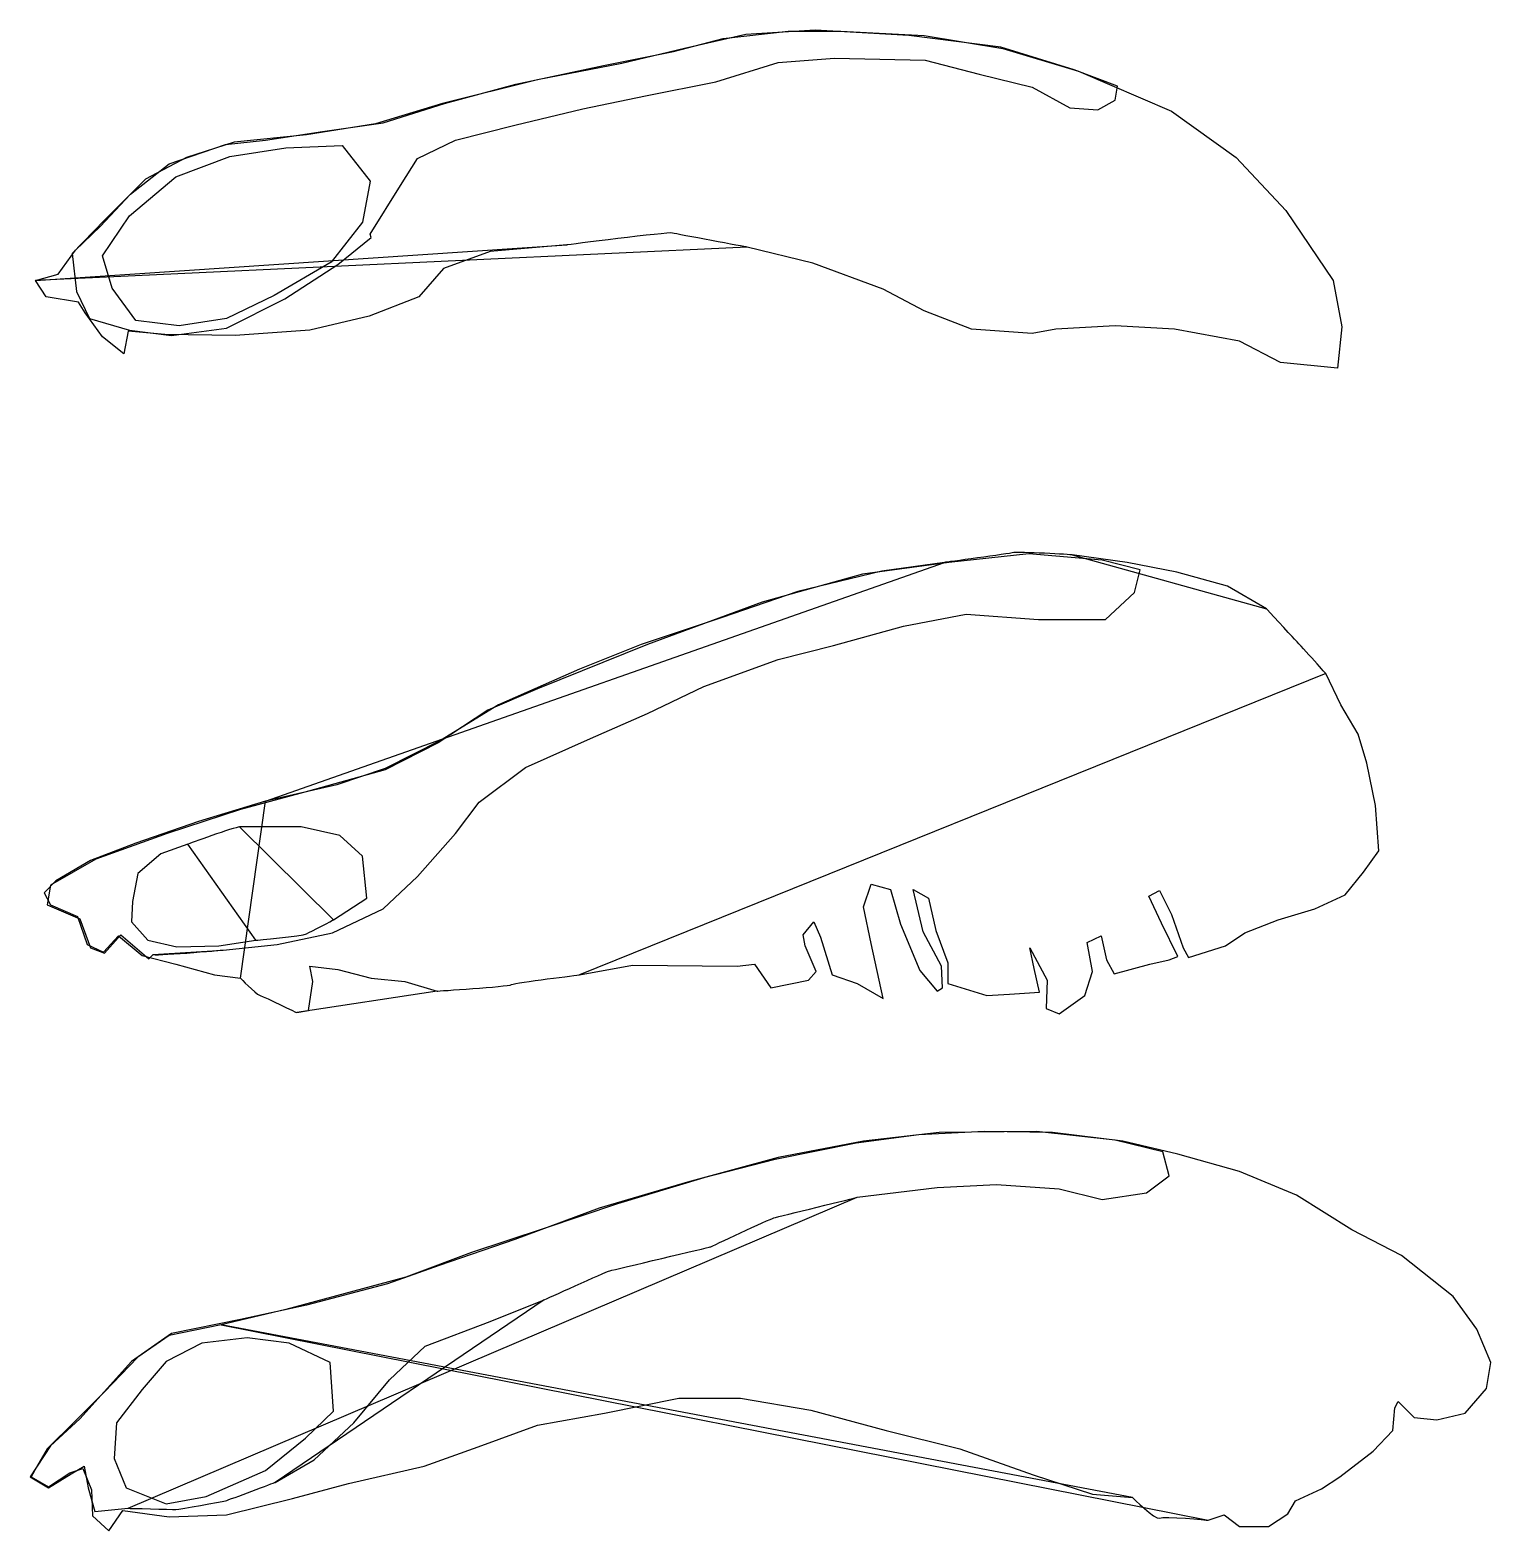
# Model space of a CAD drawing. Extents: x 81 to 605, y 86 to 624.
import ezdxf

# ---------------------------------------------------------------- set-up
doc = ezdxf.new("R2010")
doc.units = 0
for name, color, linetype in [('Layer_1', 7, 'CONTINUOUS'), ('Layer_2', 7, 'CONTINUOUS'), ('Layer_3', 7, 'CONTINUOUS')]:
    doc.layers.add(name, color=color, linetype=linetype)

msp = doc.modelspace()

# ---------------------------------------------------------------- linework, layer by layer
at = {"layer": 'Layer_1', "color": 3}
for points in [[(83.266848, 534.456992), (91.399888, 536.78072), (97.596496, 545.301048), (106.504112, 553.821376), (117.348168, 565.440008), (131.29052, 576.284064), (151.42948, 583.25524), (165.759128, 584.804392), (186.285368, 587.902688), (207.97348, 591.000992), (230.04888, 597.97217), (255.609864, 604.943349), (286.980168, 611.527239), (312.153864, 616.561979), (329.969096, 621.209431), (353.20636, 623.920445), (372.183456, 623.920445), (402.004608, 622.371294), (430.276608, 617.723842), (457.386744, 609.590801), (490.693488, 595.261157), (513.930744, 578.607784), (531.745976, 559.630688), (548.786632, 534.456992), (551.884936, 517.803624), (550.335784, 503.086688), (529.809536, 505.023128), (515.092608, 512.76888), (491.855344, 517.029048), (470.554528, 518.190912), (449.253704, 517.029048), (440.733376, 515.479896), (419.045264, 517.029048), (402.004608, 523.612936), (387.287672, 531.358688), (362.113976, 540.653592), (338.489432, 546.462912)], [(203.326032, 551.11036), (214.170088, 568.538304), (220.366688, 578.220496), (233.921752, 584.804392), (255.222576, 590.226416), (279.621704, 596.035732), (302.084384, 600.683185), (327.258088, 605.717924), (349.720768, 612.689102), (369.859728, 614.238253), (402.391896, 613.463678), (421.75628, 608.428938), (440.733376, 603.781486), (454.28844, 596.42302), (464.35792, 595.648445), (470.554528, 599.134034), (471.329104, 604.168774), (455.837592, 609.978089), (429.502032, 618.11113), (396.582576, 622.371294), (362.888552, 624.307733), (338.102144, 622.758582), (316.026744, 617.723842), (293.564056, 612.301814), (263.355616, 606.492499), (229.274304, 597.97217), (205.262464, 590.613704), (180.476056, 586.740832), (154.527784, 584.029816), (137.487128, 578.607784), (122.770192, 570.862032), (108.053264, 556.145104), (96.434632, 544.139184), (97.983784, 530.584112), (102.631232, 520.90192), (116.96088, 516.64176), (132.065096, 514.70532), (151.816768, 517.416336), (172.730304, 527.873104), (191.7074, 540.266304), (203.71332, 549.948496), (203.326032, 551.11036)], [(107.278688, 543.364608), (116.96088, 557.694256), (133.614248, 571.636608), (152.978632, 578.995072), (173.117592, 582.093376), (193.256552, 582.867952), (203.326032, 570.087456), (200.615016, 555.370528), (189.383672, 541.04088), (168.857424, 529.034968), (151.816768, 520.90192), (134.776112, 518.190912), (119.284608, 520.127344), (110.764272, 531.745976), (107.278688, 543.364608)], [(273.812384, 547.237488), (246.31496, 544.91376), (229.661592, 538.71716), (220.753976, 528.64768), (202.938744, 521.676496), (181.63792, 516.64176), (154.915072, 514.70532), (129.741368, 515.092608), (116.573592, 516.254472), (115.02444, 508.121432), (107.278688, 514.318032), (101.08208, 522.83836), (98.75836, 526.71124), (87.139728, 528.64768), (83.266848, 534.456992)]]:
    msp.add_lwpolyline(points, close=True, dxfattribs=at)
for points in [[(311.766576, 551.497648), (310.217424, 551.884936), (273.812384, 547.237488), (273.812384, 547.237488)], [(338.489432, 546.462912), (338.489432, 546.462912), (313.315728, 551.11036), (311.766576, 551.497648)]]:
    msp.add_open_spline(points, degree=3, dxfattribs=at)
at = {"layer": 'Layer_2', "color": 3}
for points in [[(150.654904, 294.338632), (170.019288, 296.275072), (189.77096, 300.53524), (207.97348, 309.055568), (220.366688, 320.674192), (233.921752, 336.165704), (242.442088, 347.397048), (259.095456, 359.790248), (282.332712, 370.247016), (302.85896, 379.154632), (322.99792, 388.836824), (349.720768, 398.519016), (369.47244, 403.55376), (394.646144, 410.524936), (417.108824, 414.785104), (443.057104, 412.848664), (467.068936, 412.848664), (477.525704, 422.530856), (479.462144, 430.663896), (465.907072, 434.149488), (439.571512, 436.473208), (410.912224, 433.374912), (379.929208, 429.114744), (343.911456, 419.045264), (302.85896, 403.941048), (263.355616, 388.062248), (245.540384, 380.316496), (227.725152, 368.697864), (208.748056, 359.015672), (181.250632, 351.26992), (156.851512, 344.686032), (130.515944, 336.165704), (104.95496, 326.8708), (88.68888, 317.575896), (87.527016, 310.604712), (99.145648, 305.569976), (103.01852, 295.113208), (108.053264, 293.176768), (113.862576, 299.760664), (123.932056, 291.240328), (125.481208, 292.78948)], [(524.7748, 416.721536), (510.83244, 424.854576), (492.62992, 429.88932), (474.814688, 433.374912), (455.063016, 436.08592)], [(409.363072, 433.374912), (386.900384, 430.276608), (356.691952, 422.918144), (329.581808, 413.62324), (300.53524, 403.941048), (278.45984, 395.033432), (249.413264, 382.252936), (228.499728, 369.47244), (208.748056, 359.40296), (191.320112, 353.593648), (165.759128, 347.784336)], [(278.45984, 285.431016), (297.436936, 288.916608), (335.00384, 288.52932), (341.20044, 289.303896), (347.00976, 280.783568), (360.564824, 283.494576), (363.27584, 286.59288), (359.40296, 295.887784), (358.628384, 299.760664), (362.501264, 304.408112), (364.824992, 298.986088), (369.085152, 285.431016), (377.992768, 282.332712), (387.287672, 276.910688), (383.027512, 296.66236), (380.316496, 309.830144), (383.027512, 317.963184), (389.998688, 316.026744), (393.48428, 303.633536), (400.455456, 286.980168), (406.652056, 279.621704), (408.588496, 280.783568), (408.201208, 288.52932), (401.61732, 300.92252), (398.131728, 316.026744), (403.55376, 312.92844), (406.264768, 301.309808), (410.524936, 289.691184), (410.524936, 282.332712), (424.467296, 278.072552), (432.600336, 278.45984), (443.444392, 279.234416), (441.507952, 287.754744), (439.9588, 295.113208), (446.1554, 283.494576), (445.768112, 273.425096), (450.415568, 271.488664), (459.710472, 278.072552), (462.421488, 286.59288), (460.485048, 297.049648), (465.519784, 299.373376), (467.456224, 290.853048), (470.16724, 285.818304), (482.947728, 289.303896), (489.918912, 290.853048), (493.017208, 292.014904), (487.207896, 304.020824), (482.56044, 313.703016), (486.43332, 315.639456), (490.693488, 307.119128), (494.953648, 295.113208), (496.890088, 291.627616), (510.057872, 295.887784), (517.029048, 300.53524), (529.034968, 305.182688), (542.202744, 309.055568), (553.0468, 314.090304), (559.630688, 322.223344), (565.05272, 329.969096), (563.890856, 346.235184), (560.792552, 361.3394), (557.694256, 371.796168), (551.497648, 382.252936), (546.075624, 393.48428)], [(165.759128, 347.784336), (141.747288, 340.425864), (119.284608, 332.680112), (103.01852, 326.483512), (90.62532, 319.125048), (86.365152, 314.86488), (88.68888, 310.604712), (98.371072, 306.344552), (101.856656, 296.275072), (107.665976, 293.564056), (113.088, 299.373376), (121.608328, 292.402192), (133.614248, 289.303896), (147.556608, 285.431016), (156.851512, 284.269152)], [(190.158248, 305.182688), (202.164168, 312.92844), (200.615016, 328.032664), (192.481976, 335.391128), (178.539616, 338.489432), (161.111672, 338.489432), (156.464224, 338.489432)], [(137.874416, 332.292824), (128.192224, 328.80724), (120.059176, 321.836056), (118.122744, 311.766576), (117.735456, 304.408112), (123.544768, 297.824224), (134.001536, 295.500496), (149.105752, 295.887784), (162.273536, 297.824224)], [(176.990464, 271.875952), (181.250632, 272.65052), (182.799784, 283.107288), (181.63792, 288.52932), (191.7074, 287.367456), (203.71332, 284.269152), (215.719232, 283.107288), (227.337864, 279.621704)]]:
    msp.add_lwpolyline(points, close=True, dxfattribs=at)
for points in [[(434.149488, 436.860496), (432.600336, 436.473208), (409.363072, 433.374912), (409.363072, 433.374912)], [(455.063016, 436.08592), (455.063016, 436.08592), (435.698632, 437.247784), (434.149488, 436.860496)], [(534.84428, 405.87748), (533.295128, 407.426632), (524.7748, 416.721536), (524.7748, 416.721536)], [(546.075624, 393.48428), (546.075624, 393.48428), (536.393432, 404.328336), (534.84428, 405.87748)], [(156.464224, 338.489432), (154.915072, 338.489432), (137.874416, 332.292824), (137.874416, 332.292824)], [(180.476056, 300.147952), (182.025208, 300.92252), (190.158248, 305.182688), (190.158248, 305.182688)], [(162.273536, 297.824224), (162.273536, 297.824224), (178.926904, 299.373376), (180.476056, 300.147952)], [(125.481208, 292.78948), (124.319344, 292.014904), (150.654904, 294.338632), (150.654904, 294.338632)], [(254.060712, 281.945424), (255.609864, 282.72), (278.45984, 285.431016), (278.45984, 285.431016)], [(156.851512, 284.269152), (156.851512, 284.269152), (161.886248, 278.847128), (163.822688, 278.072552)], [(227.337864, 279.621704), (227.337864, 279.621704), (252.511568, 281.170856), (254.060712, 281.945424)], [(163.822688, 278.072552), (165.759128, 277.297976), (176.990464, 271.875952), (176.990464, 271.875952)]]:
    msp.add_open_spline(points, degree=3, dxfattribs=at)
at = {"layer": 'Layer_3', "color": 3}
for points in [[(377.992768, 205.649752), (406.652056, 209.135344), (427.95288, 210.297208), (450.415568, 208.748056), (465.907072, 204.875184), (481.785872, 207.198904), (489.918912, 213.395512), (487.595184, 221.91584), (470.554528, 226.176), (442.282528, 229.274304), (407.426632, 228.887016), (380.316496, 225.788712), (349.720768, 219.9794), (317.188608, 211.071784), (285.431016, 201.77688), (255.222576, 190.545536), (228.11244, 181.250632), (209.522632, 174.666744), (180.476056, 166.920992), (156.851512, 161.886248), (132.065096, 156.851512), (117.735456, 146.782032), (99.145648, 126.255784), (88.68888, 116.573592), (81.330408, 105.342248), (87.914304, 101.469368), (96.047344, 106.504112), (100.694792, 109.215128), (102.243944, 101.469368), (104.567672, 92.94904), (116.573592, 94.110904)], [(503.861264, 89.850744), (509.670584, 91.787176), (515.092608, 87.527016), (525.549376, 87.527016), (532.520552, 92.174464), (535.231568, 96.82192), (544.526472, 101.08208), (551.11036, 105.342248), (563.11628, 114.637152), (570.087456, 121.995616), (570.862032, 130.128656), (572.023896, 132.452384), (577.833208, 126.643072), (585.966256, 125.868496), (596.035736, 128.192224), (603.781488, 137.09984), (605.33064, 146.394744), (600.295896, 158.400656), (591.775568, 170.019288), (573.18576, 184.736224), (555.370528, 194.031128), (535.618856, 206.424328), (515.092608, 214.944656), (493.017208, 221.141264), (473.265536, 225.788712), (448.09184, 228.887016), (423.69272, 229.274304), (400.068168, 228.11244), (377.60548, 225.014136), (348.558904, 219.204824), (322.99792, 212.620936), (292.014904, 203.326032), (265.679344, 194.418416), (239.731072, 185.898088), (216.10652, 176.990464), (194.418416, 171.181152), (173.117592, 165.37184), (149.880328, 159.949808)], [(169.244712, 103.405808), (183.187072, 111.538848), (197.516712, 124.706632), (210.297208, 140.198136), (223.077704, 152.204056), (246.31496, 161.111672), (265.679344, 168.857424)], [(149.880328, 159.949808), (131.29052, 156.076936), (120.059176, 148.331176), (108.053264, 135.937976), (97.596496, 125.481208), (87.527016, 115.411728), (83.654136, 108.82784), (81.717696, 105.342248), (87.914304, 101.856656), (95.660056, 106.8914), (100.307504, 108.440552), (103.405808, 100.694792), (103.793096, 91.399888), (109.602416, 85.977864), (114.637152, 93.336328), (131.29052, 91.0126), (151.816768, 91.787176), (175.44132, 97.596496), (195.58028, 103.01852), (222.690416, 109.215128), (242.0548, 116.186304), (263.355616, 123.932056), (287.367456, 128.192224), (314.090304, 133.614248), (336.165704, 133.614248), (361.3394, 129.35408), (388.449536, 121.995616), (414.785104, 115.411728), (441.120664, 106.116824), (462.421488, 99.145648), (476.751128, 97.983784)], [(159.175232, 155.30236), (142.909152, 153.36592), (130.128656, 146.782032), (121.608328, 136.712552), (112.313424, 124.706632), (111.538848, 111.926136), (115.799016, 101.469368), (130.128656, 95.660056), (144.458304, 98.371072), (165.759128, 107.665976), (180.088768, 119.284608), (190.158248, 128.966792), (188.996384, 146.394744), (174.279456, 153.36592), (159.175232, 155.30236)]]:
    msp.add_lwpolyline(points, close=True, dxfattribs=at)
for points in [[(348.171624, 198.291288), (349.720768, 198.678576), (377.992768, 205.649752), (377.992768, 205.649752)], [(325.321648, 187.83452), (325.321648, 187.83452), (346.622472, 197.904), (348.171624, 198.291288)], [(289.303896, 179.314192), (290.853048, 179.70148), (325.321648, 187.83452), (325.321648, 187.83452)], [(265.679344, 168.857424), (265.679344, 168.857424), (287.754744, 178.926904), (289.303896, 179.314192)], [(151.42948, 96.82192), (152.978632, 97.209208), (169.244712, 103.405808), (169.244712, 103.405808)], [(476.751128, 97.983784), (476.751128, 97.983784), (484.884168, 89.850744), (486.43332, 90.62532)], [(116.573592, 94.110904), (116.573592, 94.110904), (132.065096, 93.723616), (133.614248, 93.723616)], [(133.614248, 93.723616), (135.1634, 93.723616), (149.880328, 96.434632), (151.42948, 96.82192)], [(486.43332, 90.62532), (487.982472, 91.399888), (503.861264, 89.850744), (503.861264, 89.850744)]]:
    msp.add_open_spline(points, degree=3, dxfattribs=at)

doc.saveas('drawing.dxf')
